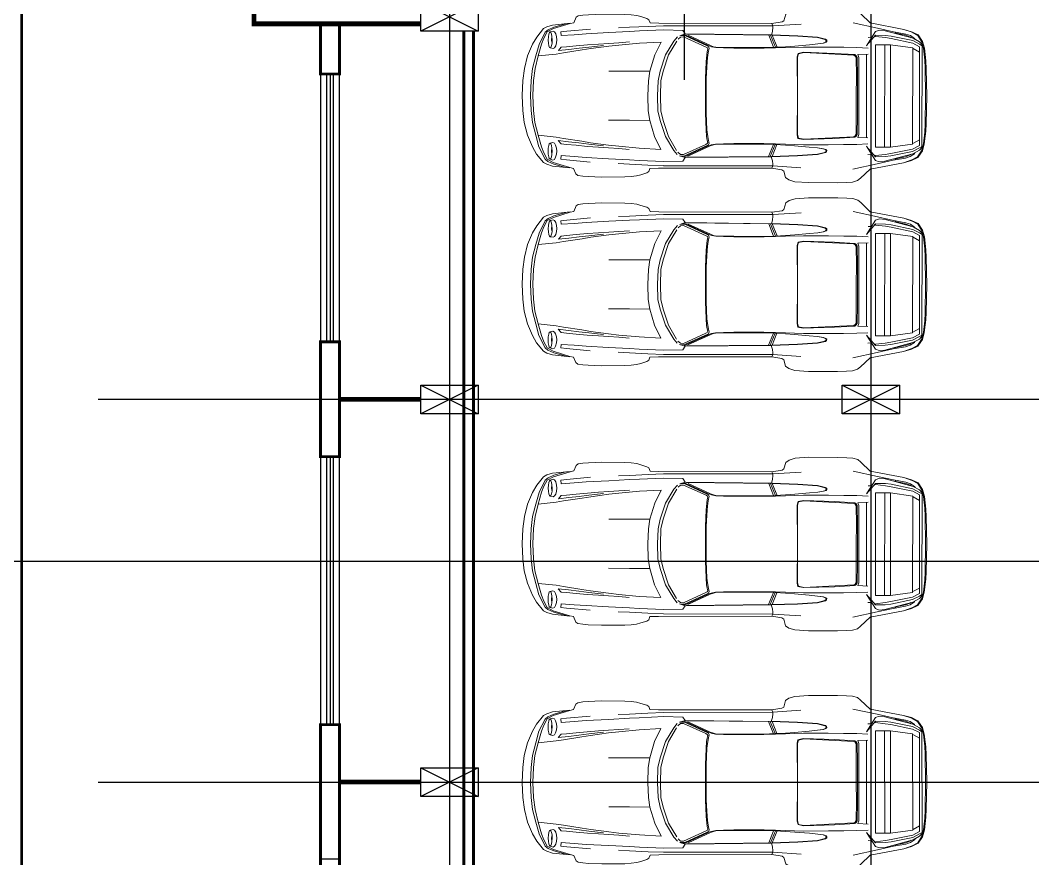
# Model space of a CAD drawing. Extents: x 250879 to 348495, y -51522 to -9360.
# Drawn here: x 320888 to 321946, y -43052 to -42176 of the extents above; entities that cross this region are included whole.
import ezdxf

# ---------------------------------------------------------------- set-up
doc = ezdxf.new("R2010")
doc.units = 0
doc.layers.get('0').update_dxf_attribs({"linetype": 'CONTINUOUS'})
doc.layers.add('A-text finishing', color=6, linetype='CONTINUOUS', lineweight=13)
doc.layers.add('FIGURES', color=153, linetype='CONTINUOUS', lineweight=0)
for name, color, linetype in [('AXIS', 1, 'CONTINUOUS'), ('COLUMN', 5, 'CONTINUOUS'), ('FURNITURE', 4, 'CONTINUOUS'), ('HATCH', 8, 'CONTINUOUS'), ('WALL', 7, 'CONTINUOUS'), ('WALL1', 2, 'CONTINUOUS')]:
    doc.layers.add(name, color=color, linetype=linetype)

# ---------------------------------------------------------------- blocks, each defined once
blk = doc.blocks.new('XREF1$0$02PCAR09')
at = {"color": 0, "linetype": 'ByBlock'}
for p, q in [((-139.39, 33.77), (-143.26, 30.05)), ((-138.14, 34.83), (-139.39, 33.77)), ((-136.04, 35.43), (-138.14, 34.83)), ((-133.57, 35.58), (-136.04, 35.43)), ((-129.86, 35.7), (-133.57, 35.58)), ((-117.88, 35.7), (-129.86, 35.7)), ((-112.33, 35.34), (-117.88, 35.7)), ((-109.85, 34.59), (-112.33, 35.34)), ((-108.47, 33.6), (-109.85, 34.59)), ((-107.73, 30.95), (-108.47, 33.6)), ((-42.26, 33.45), (-44.85, 33.29)), ((-32.75, 33.53), (-42.26, 33.45)), ((-27.18, 33.31), (-32.75, 33.53)), ((-143.26, 30.05), (-157.04, 27.42)), ((-136.16, 30.07), (-146.25, 27.9)), ((-103.18, 28.82), (-114.79, 29.59)), ((-107, 30.43), (-107.73, 30.95)), ((-102.8, 29.76), (-107, 30.43)), ((-103.18, 28.82), (-102.8, 29.76)), ((-56.22, 29.83), (-102.8, 29.76)), ((-52.64, 29.95), (-56.22, 29.83)), ((-52.16, 31.23), (-52.64, 29.95)), ((-51.29, 31.76), (-52.16, 31.23)), ((-48.85, 32.53), (-51.29, 31.76)), ((-47.09, 33.02), (-48.85, 32.53)), ((-44.85, 33.29), (-47.09, 33.02)), ((-24.96, 33.14), (-27.18, 33.31)), ((-22.98, 32.83), (-24.96, 33.14)), ((-22.13, 32.24), (-22.98, 32.83)), ((-21.22, 30), (-22.13, 32.24)), ((-19.65, 29.66), (-21.22, 30)), ((-12.48, 29.04), (-19.65, 29.78)), ((-12.79, 27.56), (-19.65, 29.66)), ((-13.04, 28.18), (-17.96, 29.55)), ((-164.79, 22.49), (-162.98, 25.22)), ((-162.98, 25.22), (-160.29, 26.5)), ((-160.49, 26.23), (-162.81, 24.98)), ((-149.39, 26.87), (-160.88, 23.8)), ((-157.04, 27.42), (-160.49, 26.23)), ((-160.29, 26.5), (-157.04, 27.42)), ((-157.91, 25.53), (-159.78, 24.91)), ((-157.91, 25.01), (-159.78, 24.24)), ((-152.81, 26.43), (-157.91, 25.53)), ((-153.83, 25.85), (-157.91, 25.01)), ((-153.47, 26.28), (-153.83, 25.85)), ((-146.25, 27.9), (-152.81, 26.43)), ((-145.43, 25.03), (-149.51, 24.91)), ((-147.04, 27.13), (-149.39, 26.87)), ((-145.43, 26.52), (-147.04, 27.13)), ((-141.73, 20.71), (-145.43, 26.52)), ((-145.43, 25.03), (-141.73, 20.73)), ((-145.43, 24.53), (-145.43, 25.03)), ((-113.44, 24.69), (-102.68, 25.08)), ((-58.2, 28.79), (-103.18, 28.82)), ((-103.18, 28.09), (-103.18, 28.82)), ((-103.06, 26.7), (-103.18, 28.09)), ((-102.68, 25.44), (-103.06, 26.7)), ((-67.1, 25.44), (-102.68, 25.06)), ((-102.68, 25.08), (-102.68, 25.44)), ((-102.68, 24.94), (-67.65, 25.32)), ((-102.68, 25.06), (-102.68, 24.94)), ((-66.42, 25.2), (-67.39, 24.89)), ((-67.1, 25.46), (-66.11, 26.89)), ((-67.1, 25.54), (-67.1, 25.54)), ((-64.81, 24.72), (-67.1, 25.46)), ((-58.32, 27.06), (-66.11, 26.89)), ((-48.2, 26.63), (-58.32, 27.06)), ((-58.2, 28.77), (-51.78, 28.55)), ((-51.78, 28.55), (-44.15, 28.14)), ((-44.15, 26.41), (-48.2, 26.63)), ((-44.15, 28.14), (-39.54, 27.93)), ((-35.6, 25.95), (-44.15, 26.41)), ((-26.33, 25.46), (-35.6, 25.95)), ((-28.03, 27.35), (-18.29, 26.45)), ((-21.41, 25.08), (-26.33, 25.46)), ((-16.03, 24.72), (-21.41, 25.08)), ((-18.29, 26.45), (-15.88, 26.19)), ((-15.88, 26.19), (-16.03, 24.72)), ((-14.12, 24.14), (-13.76, 25.41)), ((-13.76, 25.41), (-13.28, 26.26)), ((-13.28, 26.26), (-12.67, 26.55)), ((-10.59, 27.09), (-13.04, 28.18)), ((-10.26, 26.19), (-12.79, 27.56)), ((-12.67, 26.55), (-11.49, 26.19)), ((-10.14, 28.29), (-12.48, 29.04)), ((-12.22, 24.26), (-12.07, 25.22)), ((-12.07, 25.22), (-11.81, 25.93)), ((-11.81, 25.93), (-11.49, 26.19)), ((-11.49, 26.19), (-11.18, 25.93)), ((-11.18, 25.93), (-10.93, 25.22)), ((-10.93, 25.22), (-10.74, 24.13)), ((-9.43, 26.13), (-10.59, 27.09)), ((-8.9, 23.63), (-10.26, 26.19)), ((-8.78, 27.56), (-10.14, 28.29)), ((-6.9, 21.08), (-9.43, 26.13)), ((-5.94, 24.09), (-8.78, 27.56)), ((-165.56, 19.69), (-164.79, 22.49)), ((-164.42, 22.49), (-165.19, 19.69)), ((-163.6, 22.32), (-164.59, 21.21)), ((-163.6, 21.32), (-164.59, 20.71)), ((-164.59, -21.21), (-164.59, 21.21)), ((-162.81, 24.98), (-164.42, 22.49)), ((-160.88, 23.8), (-163.6, 22.32)), ((-160.77, 22.81), (-163.6, 21.32)), ((-163.6, 20.33), (-160.77, 21.82)), ((-161.5, 23.73), (-161.74, 23.33)), ((-159.78, 24.91), (-161.5, 23.73)), ((-151.85, 24.65), (-160.77, 22.81)), ((-160.77, 21.82), (-151.85, 23.66)), ((-160.77, 19.82), (-151.61, 21.07)), ((-159.78, 24.24), (-160.17, 23.99)), ((-149.51, 24.91), (-151.85, 24.65)), ((-151.85, 23.66), (-149.51, 24.04)), ((-151.61, 21.07), (-151.61, -21.07)), ((-151.61, 21.07), (-145.43, 21.07)), ((-149.51, 24.04), (-145.43, 24.53)), ((-149.26, 21.07), (-149.26, -21.19)), ((-145.43, -21.07), (-145.43, 21.07)), ((-142.39, 24.02), (-143.85, 23.95)), ((-125.42, 22.45), (-125.37, 22.96)), ((-125.08, 22.11), (-125.42, 22.45)), ((-125.37, 22.96), (-124.86, 23.34)), ((-125.15, 22.43), (-125.13, 22.84)), ((-124.89, 22.11), (-125.15, 22.43)), ((-125.13, 22.84), (-124.69, 23.22)), ((-124.01, 21.73), (-125.08, 22.11)), ((-123.84, 21.73), (-124.89, 22.11)), ((-124.86, 23.34), (-121.58, 24.14)), ((-124.69, 23.22), (-121.6, 24.01)), ((-121.62, 21.38), (-124.01, 21.73)), ((-121.62, 21.38), (-123.84, 21.73)), ((-118.22, 21.03), (-121.62, 21.38)), ((-121.6, 24.01), (-113.44, 24.57)), ((-121.58, 24.14), (-113.44, 24.69)), ((-112.19, 20.51), (-118.22, 21.03)), ((-113.44, 24.57), (-102.68, 24.96)), ((-104.9, 20.03), (-102.9, 24.96)), ((-104.22, 19.99), (-102.17, 24.96)), ((-101.45, 24.96), (-103.47, 19.98)), ((-77.45, 20.66), (-68.24, 24.88)), ((-67.39, 24.89), (-76.59, 20.66)), ((-76.17, 20.52), (-66.86, 24.77)), ((-66.4, 24.24), (-75.65, 20.03)), ((-66.86, 24.77), (-65.78, 24.81)), ((-65.14, 24.16), (-66.4, 24.24)), ((-65.78, 24.81), (-64.81, 24.72)), ((-64.13, 23.29), (-65.14, 24.16)), ((-62.4, 22.49), (-63.89, 24.21)), ((-60.22, 16.82), (-63.6, 22.49)), ((-58.97, 16.82), (-62.4, 22.49)), ((-57.13, 22.11), (-54.53, 16.8)), ((-48.2, 21.63), (-57.13, 22.11)), ((-39.78, 20.85), (-48.2, 21.63)), ((-39.78, 21.75), (-44.12, 22.11)), ((-35.6, 21.46), (-39.78, 21.75)), ((-35.6, 20.37), (-39.78, 20.85)), ((-31.38, 21.21), (-35.6, 21.46)), ((-26.79, 20.88), (-31.38, 21.21)), ((-22.2, 20.45), (-26.79, 20.88)), ((-14.22, 22.91), (-14.12, 24.14)), ((-14.12, 21.68), (-14.22, 22.91)), ((-13.76, 20.44), (-14.12, 21.68)), ((-12.31, 22.86), (-12.22, 24.26)), ((-12.24, 21.56), (-12.31, 22.86)), ((-12.04, 22.86), (-12.24, 21.56)), ((-12.07, 20.57), (-12.24, 21.58)), ((-12.22, 24.26), (-12.04, 22.86)), ((-10.74, 21.58), (-10.93, 20.51)), ((-10.74, 24.13), (-10.69, 22.86)), ((-10.69, 22.86), (-10.74, 21.58)), ((-7.91, 21.15), (-8.9, 23.63)), ((-6.56, 16.32), (-7.91, 21.15)), ((-5.57, 16.32), (-6.9, 21.08)), ((-4.27, 21.14), (-5.94, 24.09)), ((-2.17, 16.31), (-4.27, 21.14)), ((-166.21, 14.44), (-165.56, 19.69)), ((-165.19, 19.69), (-165.8, 14.82)), ((-163.6, 20.33), (-163.6, -20.33)), ((-163.6, 18.05), (-160.88, 19.53)), ((-160.77, 19.82), (-160.77, -19.82)), ((-137.77, 19.96), (-142.39, 19.75)), ((-138.14, 17.06), (-142.38, 17.26)), ((-141.73, 17.26), (-141.73, -17.16)), ((-138.57, 15.9), (-138.14, 17.06)), ((-132.34, 20.03), (-137.77, 19.96)), ((-136.98, 17.01), (-137.51, 16.58)), ((-137.08, 16.44), (-136.55, 16.78)), ((-128.55, 17.52), (-136.98, 17.01)), ((-136.55, 16.78), (-115.95, 17.82)), ((-126.04, 20.1), (-132.34, 20.03)), ((-115.76, 17.94), (-128.55, 17.52)), ((-115.78, 20.11), (-126.04, 20.1)), ((-115.95, 17.82), (-113.73, 17.36)), ((-108.37, 19.87), (-115.78, 20.11)), ((-113.56, 17.48), (-115.76, 17.94)), ((-113.73, 17.36), (-113.35, 15.95)), ((-113.2, 16.07), (-113.56, 17.48)), ((-108.37, 20.23), (-112.19, 20.51)), ((-104.22, 19.99), (-108.37, 20.23)), ((-104.27, 19.73), (-108.37, 19.87)), ((-99.56, 19.65), (-104.27, 19.73)), ((-99.52, 19.84), (-104.22, 19.99)), ((-87.11, 19.64), (-99.56, 19.65)), ((-87.11, 19.87), (-99.52, 19.84)), ((-82.86, 19.87), (-87.11, 19.87)), ((-82.86, 19.72), (-87.11, 19.64)), ((-79.67, 19.98), (-82.86, 19.87)), ((-79.63, 19.86), (-82.86, 19.72)), ((-79.67, 19.96), (-78.74, 20.2)), ((-77.89, 20.2), (-79.63, 19.86)), ((-78.74, 20.2), (-77.45, 20.66)), ((-77.21, 20.44), (-77.89, 20.2)), ((-76.59, 20.66), (-77.21, 20.44)), ((-76.95, 19.52), (-76.71, 20.25)), ((-76.73, 18.37), (-76.95, 19.52)), ((-76.42, 16.82), (-76.73, 18.37)), ((-76.71, 20.25), (-76.17, 20.52)), ((-76.22, 19.69), (-76.44, 19.24)), ((-76.44, 19.24), (-76.15, 18.22)), ((-76.1, 14.07), (-76.42, 16.82)), ((-75.65, 20.03), (-76.22, 19.69)), ((-76.15, 18.22), (-75.93, 16.82)), ((-75.93, 16.82), (-75.72, 13.98)), ((-60.22, 16.82), (-60.22, 16.82)), ((-58, 10.14), (-60.22, 16.82)), ((-56.75, 10.14), (-58.97, 16.82)), ((-54.53, 16.8), (-52.55, 10.14)), ((-28.21, 19.38), (-35.6, 20.37)), ((-33.48, 20.69), (-27.45, 19.99)), ((-24.62, 18.78), (-28.21, 19.38)), ((-27.45, 19.99), (-23.36, 19.5)), ((-17.01, 17.6), (-24.62, 18.78)), ((-23.36, 19.5), (-19.12, 18.97)), ((-18.2, 20.06), (-22.2, 20.45)), ((-19.12, 18.97), (-14.89, 18.51)), ((-16, 19.87), (-18.2, 20.06)), ((-13.95, 17.11), (-17.01, 17.6)), ((-14.89, 18.51), (-16, 19.87)), ((-6.56, 16.32), (-13.95, 17.11)), ((-13.28, 19.65), (-13.76, 20.44)), ((-12.67, 19.33), (-13.28, 19.65)), ((-11.49, 19.6), (-12.67, 19.33)), ((-11.81, 19.84), (-12.07, 20.57)), ((-11.49, 19.6), (-11.81, 19.84)), ((-11.18, 19.81), (-11.49, 19.6)), ((-10.93, 20.51), (-11.18, 19.81)), ((-166.35, 11.22), (-166.21, 14.44)), ((-165.8, 14.82), (-165.94, 11.59)), ((-138.66, 0), (-138.57, 15.9)), ((-137.9, 15.9), (-138.04, 8.28)), ((-137.51, 16.58), (-137.9, 15.9)), ((-137.56, 8.16), (-137.48, 15.78)), ((-137.48, 15.78), (-137.08, 16.44)), ((-113.4, -0.02), (-113.2, 16.07)), ((-113.35, 15.95), (-113.4, 0.02)), ((-76.1, 14.07), (-75.74, 7.15)), ((-75.72, 13.98), (-75.43, 7.15)), ((-5.26, 11.13), (-6.56, 16.32)), ((-4.27, 11.13), (-5.57, 16.32)), ((-0.87, 11.13), (-2.17, 16.31)), ((-166.57, 0.02), (-166.35, 11.22)), ((-165.94, 11.59), (-166.08, 0)), ((-57.13, 6.18), (-58, 10.14)), ((-55.9, 6.18), (-56.75, 10.14)), ((-52.55, 10.14), (-44.12, 10.09)), ((-52.55, 10.14), (-51.92, 6.18)), ((-44.12, 10.09), (-35.6, 10.09)), ((-4.7, 6.2), (-5.26, 11.13)), ((-3.7, 6.2), (-4.27, 11.13)), ((-0.31, 6.18), (-0.87, 11.13)), ((-138.04, 8.28), (-138.04, 0)), ((-137.56, 0), (-137.56, 8.16)), ((-75.74, 7.15), (-75.77, 0)), ((-75.43, 7.15), (-75.4, 0)), ((-56.89, 0), (-57.13, 6.18)), ((-55.64, 0), (-55.9, 6.18)), ((-51.92, 6.18), (-51.68, 0)), ((-4.39, 0), (-4.7, 6.2)), ((-3.4, 0), (-3.7, 6.2)), ((0, 0), (-0.31, 6.18)), ((-165.94, -11.59), (-166.08, 0)), ((-138.66, 0), (-138.57, -15.9)), ((-138.04, -8.28), (-138.04, 0)), ((-137.56, 0), (-137.56, -8.16)), ((-113.4, 0.02), (-113.2, -16.07)), ((-75.74, -7.15), (-75.77, 0)), ((-75.43, -7.15), (-75.4, 0)), ((-56.89, 0), (-57.13, -6.18)), ((-55.64, 0), (-55.9, -6.18)), ((-51.92, -6.18), (-51.68, 0)), ((-4.39, 0), (-4.7, -6.2)), ((-3.4, 0), (-3.7, -6.2)), ((0, 0), (-0.31, -6.18)), ((-166.57, -0.02), (-166.35, -11.22)), ((-113.35, -15.95), (-113.4, -0.02)), ((-137.9, -15.9), (-138.04, -8.28)), ((-137.56, -8.16), (-137.48, -15.78)), ((-76.1, -14.07), (-75.74, -7.15)), ((-75.72, -13.98), (-75.43, -7.15)), ((-57.13, -6.18), (-58, -10.14)), ((-55.9, -6.18), (-56.75, -10.14)), ((-52.55, -10.14), (-51.92, -6.18)), ((-4.7, -6.2), (-5.26, -11.13)), ((-3.7, -6.2), (-4.27, -11.13)), ((-0.31, -6.18), (-0.87, -11.13)), ((-166.35, -11.22), (-166.21, -14.44)), ((-165.8, -14.82), (-165.94, -11.59)), ((-58, -10.14), (-60.22, -16.82)), ((-56.75, -10.14), (-58.97, -16.82)), ((-54.53, -16.8), (-52.55, -10.14)), ((-52.55, -10.14), (-44.12, -10.09)), ((-44.12, -10.09), (-35.6, -10.09)), ((-5.26, -11.13), (-6.56, -16.32)), ((-4.27, -11.13), (-5.57, -16.32)), ((-0.87, -11.13), (-2.17, -16.31)), ((-166.21, -14.44), (-165.56, -19.69)), ((-165.19, -19.69), (-165.8, -14.82)), ((-138.57, -15.9), (-138.14, -17.06)), ((-137.51, -16.58), (-137.9, -15.9)), ((-136.98, -17.01), (-137.51, -16.58)), ((-137.48, -15.78), (-137.08, -16.44)), ((-137.08, -16.44), (-136.55, -16.78)), ((-113.73, -17.36), (-113.35, -15.95)), ((-113.2, -16.07), (-113.56, -17.48)), ((-76.1, -14.07), (-76.42, -16.82)), ((-75.93, -16.82), (-75.72, -13.98)), ((-6.56, -16.32), (-13.95, -17.11)), ((-6.56, -16.32), (-7.91, -21.15)), ((-5.57, -16.32), (-6.9, -21.08)), ((-2.17, -16.31), (-4.27, -21.14)), ((-165.56, -19.69), (-164.79, -22.49)), ((-164.42, -22.49), (-165.19, -19.69)), ((-163.6, -21.32), (-164.59, -20.71)), ((-163.6, -18.05), (-160.88, -19.53)), ((-163.6, -20.33), (-160.77, -21.82)), ((-160.77, -19.82), (-151.61, -21.07)), ((-141.73, -20.71), (-145.43, -26.52)), ((-145.43, -25.03), (-141.73, -20.73)), ((-137.77, -19.96), (-142.39, -19.75)), ((-138.14, -17.06), (-142.38, -17.26)), ((-132.34, -20.03), (-137.77, -19.96)), ((-128.55, -17.52), (-136.98, -17.01)), ((-136.55, -16.78), (-115.95, -17.82)), ((-126.04, -20.1), (-132.34, -20.03)), ((-115.76, -17.94), (-128.55, -17.52)), ((-115.78, -20.11), (-126.04, -20.1)), ((-112.19, -20.51), (-118.22, -21.03)), ((-115.95, -17.82), (-113.73, -17.36)), ((-108.37, -19.87), (-115.78, -20.11)), ((-113.56, -17.48), (-115.76, -17.94)), ((-108.37, -20.23), (-112.19, -20.51)), ((-104.27, -19.73), (-108.37, -19.87)), ((-104.22, -19.99), (-108.37, -20.23)), ((-104.9, -20.03), (-102.9, -24.96)), ((-99.56, -19.65), (-104.27, -19.73)), ((-99.52, -19.84), (-104.22, -19.99)), ((-104.22, -19.99), (-102.17, -24.96)), ((-101.45, -24.96), (-103.47, -19.98)), ((-87.11, -19.64), (-99.56, -19.65)), ((-87.11, -19.87), (-99.52, -19.84)), ((-82.86, -19.72), (-87.11, -19.64)), ((-82.86, -19.87), (-87.11, -19.87)), ((-79.63, -19.86), (-82.86, -19.72)), ((-79.67, -19.98), (-82.86, -19.87)), ((-79.67, -19.96), (-78.74, -20.2)), ((-77.89, -20.2), (-79.63, -19.86)), ((-78.74, -20.2), (-77.45, -20.66)), ((-77.21, -20.44), (-77.89, -20.2)), ((-77.45, -20.66), (-68.24, -24.88)), ((-76.59, -20.66), (-77.21, -20.44)), ((-76.73, -18.37), (-76.95, -19.52)), ((-76.95, -19.52), (-76.71, -20.25)), ((-76.42, -16.82), (-76.73, -18.37)), ((-76.71, -20.25), (-76.17, -20.52)), ((-67.39, -24.89), (-76.59, -20.66)), ((-76.44, -19.24), (-76.15, -18.22)), ((-76.22, -19.69), (-76.44, -19.24)), ((-75.65, -20.03), (-76.22, -19.69)), ((-76.17, -20.52), (-66.86, -24.77)), ((-76.15, -18.22), (-75.93, -16.82)), ((-66.4, -24.24), (-75.65, -20.03)), ((-60.22, -16.82), (-63.6, -22.49)), ((-58.97, -16.82), (-62.4, -22.49)), ((-60.22, -16.82), (-60.22, -16.82)), ((-57.13, -22.11), (-54.53, -16.8)), ((-35.6, -20.37), (-39.78, -20.85)), ((-28.21, -19.38), (-35.6, -20.37)), ((-33.48, -20.69), (-27.45, -19.99)), ((-24.62, -18.78), (-28.21, -19.38)), ((-27.45, -19.99), (-23.36, -19.5)), ((-22.2, -20.45), (-26.79, -20.88)), ((-17.01, -17.6), (-24.62, -18.78)), ((-23.36, -19.5), (-19.12, -18.97)), ((-18.2, -20.06), (-22.2, -20.45)), ((-19.12, -18.97), (-14.89, -18.51)), ((-16, -19.87), (-18.2, -20.06)), ((-13.95, -17.11), (-17.01, -17.6)), ((-14.89, -18.51), (-16, -19.87)), ((-13.76, -20.44), (-14.12, -21.68)), ((-13.28, -19.65), (-13.76, -20.44)), ((-12.67, -19.33), (-13.28, -19.65)), ((-11.49, -19.6), (-12.67, -19.33)), ((-12.07, -20.57), (-12.24, -21.58)), ((-11.81, -19.84), (-12.07, -20.57)), ((-11.49, -19.6), (-11.81, -19.84)), ((-11.18, -19.81), (-11.49, -19.6)), ((-10.93, -20.51), (-11.18, -19.81)), ((-10.74, -21.58), (-10.93, -20.51)), ((-164.79, -22.49), (-162.98, -25.22)), ((-163.6, -22.32), (-164.59, -21.21)), ((-162.81, -24.98), (-164.42, -22.49)), ((-160.77, -22.81), (-163.6, -21.32)), ((-160.88, -23.8), (-163.6, -22.32)), ((-160.49, -26.23), (-162.81, -24.98)), ((-161.5, -23.73), (-161.74, -23.33)), ((-159.78, -24.91), (-161.5, -23.73)), ((-149.39, -26.87), (-160.88, -23.8)), ((-160.77, -21.82), (-151.85, -23.66)), ((-151.85, -24.65), (-160.77, -22.81)), ((-159.78, -24.24), (-160.17, -23.99)), ((-157.91, -25.01), (-159.78, -24.24)), ((-157.91, -25.53), (-159.78, -24.91)), ((-151.85, -23.66), (-149.51, -24.04)), ((-149.51, -24.91), (-151.85, -24.65)), ((-151.61, -21.07), (-145.43, -21.07)), ((-149.51, -24.04), (-145.43, -24.53)), ((-145.43, -25.03), (-149.51, -24.91)), ((-145.43, -24.53), (-145.43, -25.03)), ((-142.39, -24.02), (-143.85, -23.95)), ((-125.08, -22.11), (-125.42, -22.45)), ((-125.42, -22.45), (-125.37, -22.96)), ((-125.37, -22.96), (-124.86, -23.34)), ((-124.89, -22.11), (-125.15, -22.43)), ((-125.15, -22.43), (-125.13, -22.84)), ((-125.13, -22.84), (-124.69, -23.22)), ((-124.01, -21.73), (-125.08, -22.11)), ((-123.84, -21.73), (-124.89, -22.11)), ((-124.86, -23.34), (-121.58, -24.14)), ((-124.69, -23.22), (-121.6, -24.01)), ((-121.62, -21.38), (-124.01, -21.73)), ((-121.62, -21.38), (-123.84, -21.73)), ((-118.22, -21.03), (-121.62, -21.38)), ((-121.6, -24.01), (-113.44, -24.57)), ((-121.58, -24.14), (-113.44, -24.69)), ((-113.44, -24.57), (-102.68, -24.96)), ((-113.44, -24.69), (-102.68, -25.08)), ((-102.68, -25.06), (-102.68, -24.94)), ((-102.68, -24.94), (-67.65, -25.32)), ((-66.42, -25.2), (-67.39, -24.89)), ((-64.81, -24.72), (-67.1, -25.46)), ((-66.86, -24.77), (-65.78, -24.81)), ((-65.14, -24.16), (-66.4, -24.24)), ((-65.78, -24.81), (-64.81, -24.72)), ((-64.13, -23.29), (-65.14, -24.16)), ((-62.4, -22.49), (-63.89, -24.21)), ((-48.2, -21.63), (-57.13, -22.11)), ((-39.78, -20.85), (-48.2, -21.63)), ((-39.78, -21.75), (-44.12, -22.11)), ((-35.6, -21.46), (-39.78, -21.75)), ((-31.38, -21.21), (-35.6, -21.46)), ((-26.79, -20.88), (-31.38, -21.21)), ((-16.03, -24.72), (-21.41, -25.08)), ((-15.88, -26.19), (-16.03, -24.72)), ((-14.12, -21.68), (-14.22, -22.91)), ((-14.22, -22.91), (-14.12, -24.14)), ((-14.12, -24.14), (-13.76, -25.41)), ((-12.24, -21.56), (-12.31, -22.86)), ((-12.31, -22.86), (-12.22, -24.26)), ((-12.04, -22.86), (-12.24, -21.56)), ((-12.22, -24.26), (-12.04, -22.86)), ((-12.22, -24.26), (-12.07, -25.22)), ((-10.93, -25.22), (-10.74, -24.13)), ((-10.69, -22.86), (-10.74, -21.58)), ((-10.74, -24.13), (-10.69, -22.86)), ((-8.9, -23.63), (-10.26, -26.19)), ((-6.9, -21.08), (-9.43, -26.13)), ((-7.91, -21.15), (-8.9, -23.63)), ((-5.94, -24.09), (-8.78, -27.56)), ((-4.27, -21.14), (-5.94, -24.09)), ((-162.98, -25.22), (-160.29, -26.5)), ((-157.04, -27.42), (-160.49, -26.23)), ((-160.29, -26.5), (-157.04, -27.42)), ((-153.83, -25.85), (-157.91, -25.01)), ((-152.81, -26.43), (-157.91, -25.53)), ((-143.26, -30.05), (-157.04, -27.42)), ((-153.47, -26.28), (-153.83, -25.85)), ((-146.25, -27.9), (-152.81, -26.43)), ((-147.04, -27.13), (-149.39, -26.87)), ((-145.43, -26.52), (-147.04, -27.13)), ((-136.16, -30.07), (-146.25, -27.9)), ((-103.18, -28.82), (-114.79, -29.59)), ((-103.06, -26.7), (-103.18, -28.09)), ((-103.18, -28.09), (-103.18, -28.82)), ((-58.2, -28.79), (-103.18, -28.82)), ((-103.18, -28.82), (-102.8, -29.76)), ((-102.68, -25.44), (-103.06, -26.7)), ((-67.1, -25.44), (-102.68, -25.06)), ((-102.68, -25.08), (-102.68, -25.44)), ((-67.1, -25.46), (-66.11, -26.89)), ((-67.1, -25.54), (-67.1, -25.54)), ((-58.32, -27.06), (-66.11, -26.89)), ((-48.2, -26.63), (-58.32, -27.06)), ((-58.2, -28.77), (-51.78, -28.55)), ((-51.78, -28.55), (-44.15, -28.14)), ((-44.15, -26.41), (-48.2, -26.63)), ((-35.6, -25.95), (-44.15, -26.41)), ((-44.15, -28.14), (-39.54, -27.93)), ((-26.33, -25.46), (-35.6, -25.95)), ((-28.03, -27.35), (-18.29, -26.45)), ((-21.41, -25.08), (-26.33, -25.46)), ((-12.79, -27.56), (-19.65, -29.66)), ((-12.48, -29.04), (-19.65, -29.78)), ((-18.29, -26.45), (-15.88, -26.19)), ((-13.04, -28.18), (-17.96, -29.55)), ((-13.76, -25.41), (-13.28, -26.26)), ((-13.28, -26.26), (-12.67, -26.55)), ((-10.59, -27.09), (-13.04, -28.18)), ((-10.26, -26.19), (-12.79, -27.56)), ((-12.67, -26.55), (-11.49, -26.19)), ((-10.14, -28.29), (-12.48, -29.04)), ((-12.07, -25.22), (-11.81, -25.93)), ((-11.81, -25.93), (-11.49, -26.19)), ((-11.49, -26.19), (-11.18, -25.93)), ((-11.18, -25.93), (-10.93, -25.22)), ((-9.43, -26.13), (-10.59, -27.09)), ((-8.78, -27.56), (-10.14, -28.29)), ((-139.39, -33.77), (-143.26, -30.05)), ((-107.73, -30.95), (-108.47, -33.6)), ((-107, -30.43), (-107.73, -30.95)), ((-102.8, -29.76), (-107, -30.43)), ((-56.22, -29.83), (-102.8, -29.76)), ((-52.64, -29.95), (-56.22, -29.83)), ((-52.16, -31.23), (-52.64, -29.95)), ((-51.29, -31.76), (-52.16, -31.23)), ((-48.85, -32.53), (-51.29, -31.76)), ((-47.09, -33.02), (-48.85, -32.53)), ((-44.85, -33.29), (-47.09, -33.02)), ((-42.26, -33.45), (-44.85, -33.29)), ((-27.18, -33.31), (-32.75, -33.53)), ((-24.96, -33.14), (-27.18, -33.31)), ((-22.98, -32.83), (-24.96, -33.14)), ((-22.13, -32.24), (-22.98, -32.83)), ((-21.22, -30), (-22.13, -32.24)), ((-19.65, -29.66), (-21.22, -30)), ((-138.14, -34.83), (-139.39, -33.77)), ((-136.04, -35.43), (-138.14, -34.83)), ((-133.57, -35.58), (-136.04, -35.43)), ((-129.86, -35.7), (-133.57, -35.58)), ((-117.88, -35.7), (-129.86, -35.7)), ((-112.33, -35.34), (-117.88, -35.7)), ((-109.85, -34.59), (-112.33, -35.34)), ((-108.47, -33.6), (-109.85, -34.59)), ((-32.75, -33.53), (-42.26, -33.45))]:
    blk.add_line(p, q, dxfattribs=at)
blk = doc.blocks.new('COLUMN')
at = {"layer": 'AXIS'}
for p, q in [((236924.7, -9644.3), (236984.7, -9674.3)), ((236984.7, -9644.3), (236924.7, -9674.3))]:
    blk.add_line(p, q, dxfattribs=at)
at = {"layer": 'COLUMN'}
blk.add_lwpolyline([(236924.7, -9644.3), (236984.7, -9644.3), (236984.7, -9674.3), (236924.7, -9674.3)], close=True, dxfattribs=at)
blk = doc.blocks.new('AXISG')
at = {"layer": 'AXIS'}
for p, q in [((305954.9, -19949.2), (305954.9, -23524.1)), ((306395.4, -19949.2), (306395.4, -23531.7)), ((305587.5, -22292.8), (307936.9, -22292.8)), ((305587.5, -22693), (307936.9, -22693))]:
    blk.add_line(p, q, dxfattribs=at)
at = {"layer": 'WALL', "linetype": 'Continuous'}
for p in [(69000.2, -12233.6), (69000.2, -12633.6), (69440.7, -12633.6), (69000.2, -13033.7)]:
    blk.add_blockref('COLUMN', p, dxfattribs=at)
blk = doc.blocks.new('site77')
at = {"layer": 'WALL', "linetype": 'Continuous', "const_width": 3}
blk.add_lwpolyline([(159633.4, -32835.7), (157318.4, -32835.7), (157318.4, -36546.7), (159235.4, -36546.7)], dxfattribs=at)

msp = doc.modelspace()

# ---------------------------------------------------------------- linework, layer by layer
at = {"layer": 'A-text finishing', "const_width": 3}
for points in [[(321351.55856, -42186.99817), (321351.55856, -43769.86942)], [(321361.55856, -42186.99817), (321361.55856, -43789.86942)]]:
    msp.add_lwpolyline(points, dxfattribs=at)
at = {"layer": 'AXIS'}
for p, q in [((321336.55856, -39780.65994), (321336.55856, -43803.29107)), ((321777.03543, -39780.65994), (321777.03543, -43810.85677)), ((321581.797, -41699.21703), (321581.797, -42238.03317)), ((321222.19034, -42571.99817), (323318.57606, -42571.99817)), ((321222.19034, -42972.16275), (323318.57606, -42972.16275))]:
    msp.add_line(p, q, dxfattribs=at)
at = {"layer": 'FURNITURE', "ltscale": 3}
for points in [[(321221.55856, -42231.99817), (321201.55856, -42231.99817), (321201.55856, -42511.99817), (321221.55856, -42511.99817)], [(321207.72962, -42511.99817), (321215.3875, -42511.99817), (321215.3875, -42231.99817), (321207.72962, -42231.99817)], [(321221.55856, -42631.99817), (321201.55856, -42631.99817), (321201.55856, -42911.99817), (321221.55856, -42911.99817)], [(321207.72962, -42912.16275), (321215.3875, -42912.16275), (321215.3875, -42631.99817), (321207.72962, -42631.99817)]]:
    msp.add_lwpolyline(points, close=True, dxfattribs=at)
at = {"layer": 'HATCH', "linetype": 'ByBlock', "ltscale": 3}
msp.add_line((321221.55856, -42571.99817), (321774.55856, -42571.99817), dxfattribs=at)
at = {"layer": 'WALL', "color": 4, "linetype": 'Continuous'}
msp.add_xline((336888.45633, -42741.55403), (-1, 0), dxfattribs=at)
at = {"layer": 'WALL', "linetype": 'Continuous', "ltscale": 3, "const_width": 5}
for points in [[(321306.55856, -41756.99817), (321132.12743, -41756.99817), (321132.12743, -42179.49817), (321306.55856, -42179.49817)], [(321306.55856, -42571.99817), (321222.19034, -42571.99817)], [(321306.55856, -42972.16275), (321222.19034, -42972.16275)]]:
    msp.add_lwpolyline(points, dxfattribs=at)
at = {"layer": 'WALL', "linetype": 'Continuous', "const_width": 3}
for points in [[(321221.55856, -42179.49817), (321221.55856, -42231.99817), (321201.55856, -42231.99817), (321201.55856, -42179.49817)], [(321201.55856, -42571.99817), (321201.55856, -42511.99817), (321221.55856, -42511.99817), (321221.55856, -42571.99817), (321221.55856, -42631.99817), (321201.55856, -42631.99817), (321201.55856, -42571.99817)], [(321201.55856, -42972.16275), (321201.55856, -42912.16275), (321221.55856, -42912.16275), (321221.55856, -42972.16275), (321221.55856, -43392.32734), (321201.55856, -43392.32734), (321201.55856, -42972.16275)]]:
    msp.add_lwpolyline(points, dxfattribs=at)
at = {"layer": 'WALL', "linetype": 'Continuous'}
msp.add_lwpolyline([(321201.55856, -42179.49817), (321201.55856, -42231.99817), (321221.55856, -42231.99817), (321221.55856, -42179.49817)], dxfattribs=at)
for points in [[(321221.55856, -42511.99817), (321201.55856, -42511.99817), (321201.55856, -42631.99817), (321221.55856, -42631.99817)], [(321221.55856, -42912.16275), (321201.55856, -42912.16275), (321201.55856, -43052.32734), (321221.55856, -43052.32734)]]:
    msp.add_lwpolyline(points, close=True, dxfattribs=at)
at = {"layer": 'WALL1'}
for p, q in [((321211.55856, -42231.99817), (321211.55856, -42511.99817)), ((321211.55856, -42631.99817), (321211.55856, -42912.16275))]:
    msp.add_line(p, q, dxfattribs=at)

# ---------------------------------------------------------------- block references
at = {"layer": 'FIGURES', "lineweight": 0}
for p, xscale, yscale, zscale, rotation in [((321412.57005, -42254.44829, -260.82678), 2.539999999841102, 2.539999999841102, 2.539999999841102, 179.923157586217), ((321412.57005, -42451.73839, -260.82678), 2.539999999841102, 2.539999999841102, 2.539999999841102, 179.923157586217), ((321412.57005, -42722.95528, -260.82678), 2.539999999841102, 2.539999999841102, 2.539999999841102, 179.923157586217), ((321412.57005, -42972.68681), -2.539999999841102, 2.53999999910593, 2.540000000000873, 0.07684241378298928)]:
    msp.add_blockref('XREF1$0$02PCAR09', p, dxfattribs=dict(at, xscale=xscale, yscale=yscale, zscale=zscale, rotation=rotation))
at = {"layer": 'WALL', "linetype": 'Continuous'}
for name, p in [('AXISG', (15381.6748, -20279.1652)), ('site77', (163570.70715, -7500.97547)), ('COLUMN', (84381.85908, -32512.74165))]:
    msp.add_blockref(name, p, dxfattribs=at)

doc.saveas('drawing.dxf')
